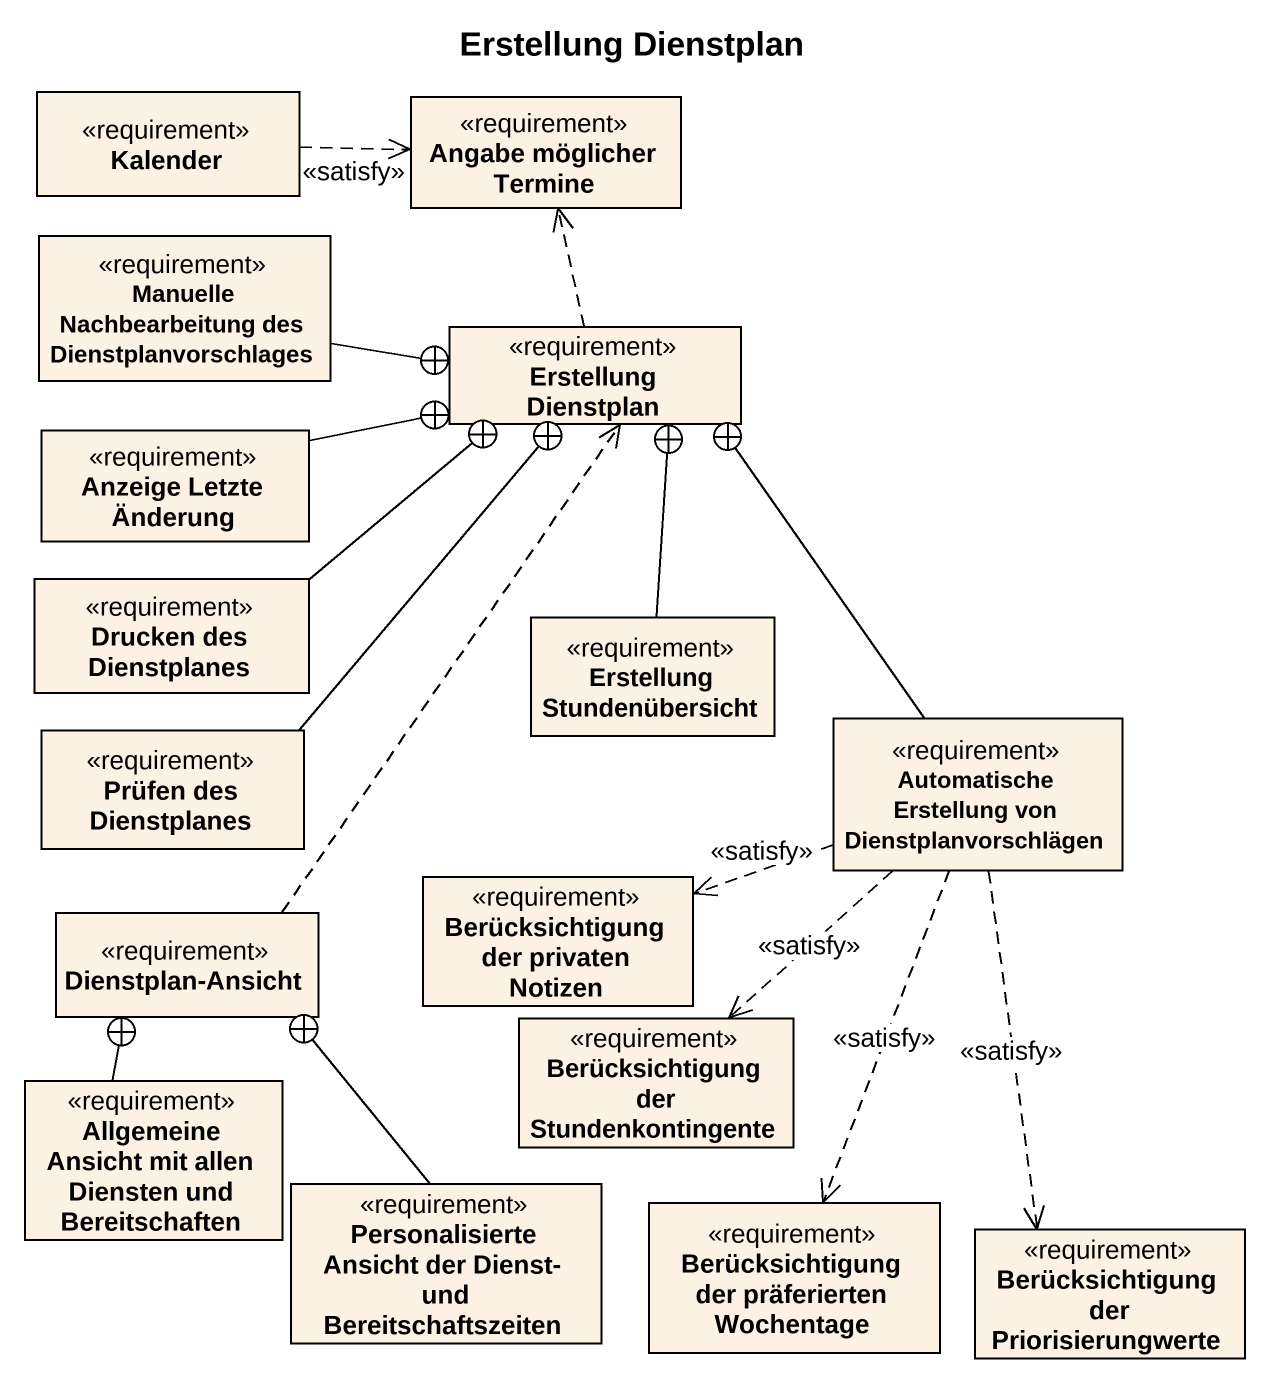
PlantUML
@startuml
title Erstellung Dienstplan
hide circle
hide empty members
class Kalender <<requirement>>
class "Angabe möglicher Termine" as Angabe_möglicher_Termine <<requirement>>
class "Manuelle Nachbearbeitung des Dienstplanvorschlages" as Manuelle_Nachbearbeitung <<requirement>>
class "Erstellung Dienstplan" as Erstellung_Dienstplan <<requirement>>
class "Anzeige Letzte Änderung" as Anzeige_Letzte_Änderung <<requirement>>
class "Drucken des Dienstplanes" as Drucken_des_Dienstplanes <<requirement>>
class "Erstellung Stundenübersicht" as Erstellung_Stundenübersicht <<requirement>>
class "Prüfen des Dienstplanes" as Prüfen_des_Dienstplanes <<requirement>>
class "Automatische Erstellung von Dienstplanvorschlägen" as Automatische_Erstellung_von <<requirement>>
class "Dienstplan-Ansicht" as Dienstplan_Ansicht <<requirement>>
class "Berücksichtigung der privaten Notizen" as Berücksichtigung_der <<requirement>>
class "Berücksichtigung der Stundenkontingente" as Berücksichtigung_der_2 <<requirement>>
class "Allgemeine Ansicht mit allen Diensten und Bereitschaften" as Allgemeine_Ansicht_mit <<requirement>>
class "Personalisierte Ansicht der Dienst- und Bereitschaftszeiten" as Personalisierte_Ansicht_der <<requirement>>
class "Berücksichtigung der präferierten Wochentage" as Berücksichtigung_der_3 <<requirement>>
class "Berücksichtigung der Priorisierungwerte" as Berücksichtigung_der_4 <<requirement>>
Kalender .right.> Angabe_möglicher_Termine : <<satisfy>>
Manuelle_Nachbearbeitung -right-+ Erstellung_Dienstplan
Erstellung_Dienstplan .up.> Angabe_möglicher_Termine
Anzeige_Letzte_Änderung -right-+ Erstellung_Dienstplan
Drucken_des_Dienstplanes -up-+ Erstellung_Dienstplan
Erstellung_Stundenübersicht -up-+ Erstellung_Dienstplan
Prüfen_des_Dienstplanes -up-+ Erstellung_Dienstplan
Automatische_Erstellung_von -up-+ Erstellung_Dienstplan
Automatische_Erstellung_von .left.> Berücksichtigung_der : <<satisfy>>
Automatische_Erstellung_von ..> Berücksichtigung_der_2 : <<satisfy>>
Automatische_Erstellung_von ..> Berücksichtigung_der_3 : <<satisfy>>
Automatische_Erstellung_von ..> Berücksichtigung_der_4 : <<satisfy>>
Dienstplan_Ansicht .up.> Erstellung_Dienstplan
Allgemeine_Ansicht_mit -up-+ Dienstplan_Ansicht
Personalisierte_Ansicht_der -up-+ Dienstplan_Ansicht
@enduml
